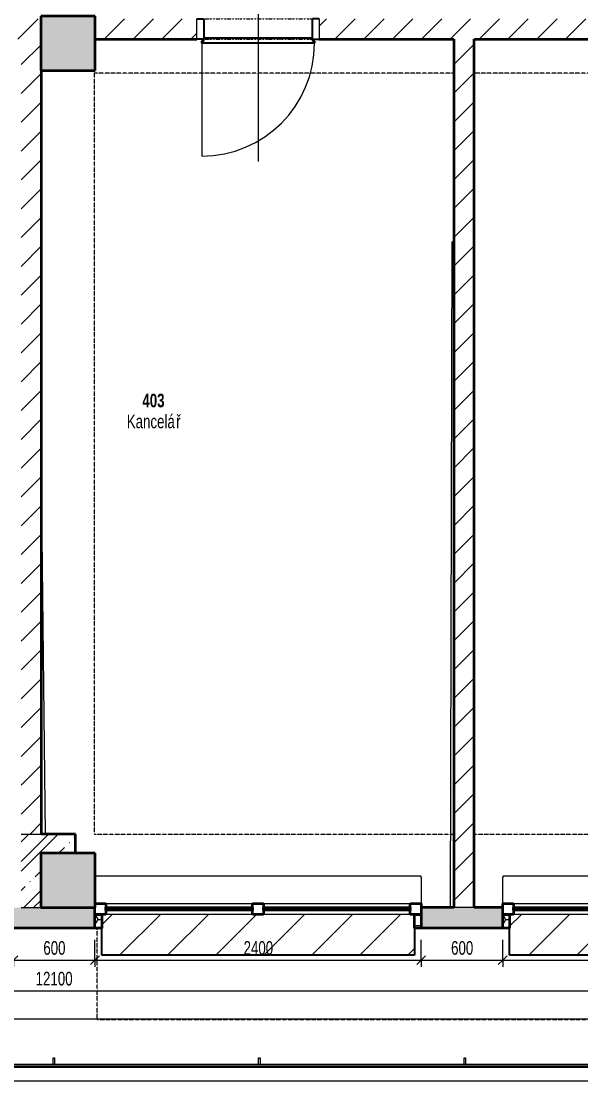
# Model space of a CAD drawing. Header units: millimetres. Extents: x 46521 to 257780, y -45352 to 20466.
# Drawn here: x 59707 to 63824, y -31352 to -23554 of the extents above; entities that cross this region are included whole.
import ezdxf

# ---------------------------------------------------------------- set-up
doc = ezdxf.new("R2010")
doc.units = ezdxf.units.MM
doc.linetypes.add('Dash dot dot', pattern=[5, 2, -1, 0, -1, 0, -1])
doc.linetypes.add('Čerchovaná se dvěma tečkami', pattern=[2.59, 1, -0.53, 0, -0.53, 0, -0.53])
for name, color, linetype, lineweight in [('A-ANNO-DIMS', 211, 'Continuous', 9), ('A-ANNO-DIMS-50', 211, 'Continuous', 9), ('A-AREA-IDEN', 2, 'Continuous', 9), ('A-DETL', 90, 'Continuous', 13), ('A-DOOR', 31, 'Continuous', 13), ('A-DOOR-FRAM', 31, 'Continuous', 25), ('A-FLOR', 192, 'Continuous', 13), ('A-FLOR-HRAL', 11, 'Continuous', 13), ('A-GENM', 13, 'Continuous', 13), ('A-GLAZ', 151, 'Continuous', 13), ('A-WALL', 113, 'Continuous', 13), ('A-WALL-PATT', 111, 'Continuous', 35), ('Q-SPCQ', 91, 'Continuous', 13), ('S-COLS', 52, 'Continuous', 13)]:
    doc.layers.add(name, color=color, linetype=linetype, lineweight=lineweight)
doc.styles.add('Arial_2', font='arial.ttf', dxfattribs={"width": 0.7, "height": 100})
doc.styles.add('Arial_B', font='arialbd.ttf', dxfattribs={"width": 0.7, "height": 100})
doc.dimstyles.new('Vnitřní_-_průhledné', dxfattribs={"dimscale": 304.8, "dimtxt": 102.02594, "dimasz": 0.213255, "dimexe": 0.164042, "dimexo": 0.0625, "dimgap": 0.032808, "dimtad": 1, "dimdec": 0, "dimrnd": 5, "dimzin": 0, "dimdsep": 46, "dimtxsty": 'Arial_2', "dimblk1": 'OBLIQUE', "dimblk2": 'OBLIQUE', "dimsah": 1, "dimcen": 0.09, "dimdle": 0.164042, "dimazin": 0, "dimtfac": 1, "dimtdec": 4, "dimtix": 1, "dimtmove": 0, "dimatfit": 3, "dimfxl": 0.492126, "dimfxlon": 1, "dimtvp": 1, "dimtolj": 1, "dimtzin": 0, "dimarcsym": 2})
pattern_1 = [(45, (0, 0), (-106.06602, 106.06602), [])]

# ---------------------------------------------------------------- blocks, each defined once
blk = doc.blocks.new('OKNO_2k_nadsvetlik - OKNO_2k_nadsvetlik 2400 x 1850-2306725-2NP_DEMOLICE B')
at = {"layer": 'A-GLAZ'}
h = blk.add_hatch(dxfattribs=at)
h.set_pattern_fill('FP_30', color=256, style=0, pattern_type=2)
h.set_pattern_definition([(0, (-64449.626, 30151.56), (75, 43.3), [50, -100]), (60, (-64399.626, 30151.56), (0.0011, 86.601905), [50, -100]), (300, (-64399.626, 30151.56), (74.9989, -43.301905), [50, -100])])
h.paths.add_polyline_path([(-1150, -76), (-1150, 25), (-1200, 25), (-1200, -76)])
h.paths.add_polyline_path([(1150, -76), (1200, -76), (1200, 25), (1150, 25)])
at = {"layer": 'A-GLAZ', "lineweight": 35}
for p, q in [((-1200, 105), (-1120, 105)), ((-1200, 75), (-1200, 105)), ((-1120, 105), (-1120, 25)), ((-40, 105), (40, 105)), ((-40, 25), (-40, 105)), ((40, 105), (40, 25)), ((1120, 105), (1200, 105)), ((1120, 25), (1120, 105)), ((1200, 105), (1200, 75)), ((-1200, 25), (-1150, 25)), ((-1120, 25), (-1200, 25)), ((-1150, 25), (-1150, -76)), ((-1120, 55), (-1120, 75)), ((-1120, 75), (-40, 75)), ((-40, 55), (-1120, 55)), ((-40, 75), (-40, 55)), ((40, 25), (-40, 25)), ((40, 55), (40, 75)), ((40, 75), (1120, 75)), ((1120, 55), (40, 55)), ((1120, 75), (1120, 55)), ((1200, 25), (1120, 25)), ((1150, 25), (1200, 25)), ((1150, -76), (1150, 25)), ((-1200, -76), (-1200, -75)), ((-1150, -76), (-1200, -76)), ((1200, -76), (1150, -76)), ((1200, -75), (1200, -76))]:
    blk.add_line(p, q, dxfattribs=at)
at = {"layer": 'A-GLAZ'}
for p, q in [((-1120, 105), (-40, 105)), ((40, 105), (1120, 105)), ((-40, 25), (-1120, 25)), ((1120, 25), (40, 25))]:
    blk.add_line(p, q, dxfattribs=at)
blk = doc.blocks.new('parapet s nosem_vnitní - parapet s nosem_vnitní-1280360-2NP_DEMOLICE B')
at = {"layer": 'A-GENM'}
for p, q in [((1200, 200), (-1200, 200)), ((-1200, 200), (-1200, 190)), ((-1200, 0), (-1200, 190)), ((1200, 190), (1200, 200)), ((1200, 190), (1200, 0))]:
    blk.add_line(p, q, dxfattribs=at)
blk = doc.blocks.new('parapet_ext - parapet_ext-1802161-2NP_DEMOLICE B')
at = {"layer": 'Q-SPCQ'}
h = blk.add_hatch(dxfattribs=at)
h.set_pattern_fill('FP_31', color=41, style=0, pattern_type=2)
h.set_pattern_definition([(45, (-64449.63, 30126.56), (-176.7767, 176.7767), [])])
h.paths.add_polyline_path([(1150, -300), (1150, 0), (-1150, 0), (-1150, -300), (1120, -300)])
at = {"layer": 'Q-SPCQ', "color": 51, "lineweight": 25}
for p, q in [((-1150, -300), (-1150, -101)), ((1150, -101), (1150, -300)), ((1150, -300), (-1150, -300))]:
    blk.add_line(p, q, dxfattribs=at)
blk = doc.blocks.new('OKNO_2k_nadsvetlik - OKNO_2k_nadsvetlik 2400 x 1850-V13-2NP_DEMOLICE B')
at = {"layer": 'A-GLAZ'}
h = blk.add_hatch(dxfattribs=at)
h.set_pattern_fill('FP_32', color=256, style=0, pattern_type=2)
h.set_pattern_definition([(0, (-61449.626, 30151.56), (75, 43.3), [50, -100]), (60, (-61399.626, 30151.56), (0.0011, 86.601905), [50, -100]), (300, (-61399.626, 30151.56), (74.9989, -43.301905), [50, -100])])
h.paths.add_polyline_path([(-1200, -76), (-1150, -76), (-1150, 25), (-1200, 25), (-1200, -75)])
h.paths.add_polyline_path([(1150, -76), (1200, -76), (1200, 25), (1150, 25), (1150, -64.8)])
at = {"layer": 'A-GLAZ', "lineweight": 35}
for p, q in [((-1199.1, 105), (-1120, 105)), ((-1120, 105), (-1120, 25)), ((-40, 105), (40, 105)), ((-40, 25), (-40, 105)), ((40, 105), (40, 25)), ((1120, 105), (1200, 105)), ((1120, 25), (1120, 105)), ((1200, 105), (1200, 75)), ((-1200, 25), (-1150, 25)), ((-1120, 25), (-1200, 25)), ((-1150, 25), (-1150, -76)), ((-1120, 55), (-1120, 75)), ((-1120, 75), (-40, 75)), ((-40, 55), (-1120, 55)), ((-40, 75), (-40, 55)), ((40, 25), (-40, 25)), ((40, 55), (40, 75)), ((40, 75), (1120, 75)), ((1120, 55), (40, 55)), ((1120, 75), (1120, 55)), ((1200, 25), (1120, 25)), ((1150, 25), (1200, 25)), ((1150, -76), (1150, 25)), ((-1200, -76), (-1200, -75)), ((-1150, -76), (-1200, -76)), ((1200, -76), (1150, -76)), ((1200, -75), (1200, -76))]:
    blk.add_line(p, q, dxfattribs=at)
at = {"layer": 'A-GLAZ'}
for p, q in [((-1120, 105), (-40, 105)), ((40, 105), (1120, 105)), ((-40, 25), (-1120, 25)), ((1120, 25), (40, 25))]:
    blk.add_line(p, q, dxfattribs=at)
blk = doc.blocks.new('parapet s nosem_vnitní - parapet s nosem_vnitní-V14-2NP_DEMOLICE B')
at = {"layer": 'A-GENM'}
for p, q in [((1200, 200), (-1199.1, 200)), ((1200, 190), (1200, 200)), ((1200, 190), (1200, 0))]:
    blk.add_line(p, q, dxfattribs=at)
blk = doc.blocks.new('parapet_ext - parapet_ext-V15-2NP_DEMOLICE B')
at = {"layer": 'Q-SPCQ'}
h = blk.add_hatch(dxfattribs=at)
h.set_pattern_fill('FP_33', color=41, style=0, pattern_type=2)
h.set_pattern_definition([(45, (-61449.63, 30126.56), (-176.7767, 176.7767), [])])
h.paths.add_polyline_path([(1126.4, -300), (1150, -300), (1150, 0), (-1150, 0), (-1150, -300), (1120, -300)])
at = {"layer": 'Q-SPCQ', "color": 51, "lineweight": 25}
for p, q in [((-1150, -300), (-1150, -101)), ((1150, -101), (1150, -300)), ((1150, -300), (-1150, -300))]:
    blk.add_line(p, q, dxfattribs=at)
blk = doc.blocks.new('DVERE_1k_oblozka - DD03_01_800x1970_koupelna-1549528-2NP_DEMOLICE B')
at = {"layer": 'A-DOOR'}
for p, q in [((0, 127.9), (0, -972.1)), ((-450, 77.9), (-400, 77.9)), ((-450, -72.1), (-450, 77.9)), ((-400, 77.9), (-400, -72.1)), ((400, 77.9), (450, 77.9)), ((400, -72.1), (400, 77.9)), ((450, 77.9), (450, -72.1)), ((-400, -72.1), (-450, -72.1)), ((-415, -72.1), (-415, -932.1)), ((450, -72.1), (400, -72.1)), ((415, -102.1), (415, -72.1)), ((305, -102.1), (-305, -102.1))]:
    blk.add_line(p, q, dxfattribs=at)
at = {"layer": 'A-DOOR', "linetype": 'Čerchovaná se dvěma tečkami'}
for p, q in [((-400, 77.9), (400, 77.9)), ((-400, -72.1), (400, -72.1))]:
    blk.add_line(p, q, dxfattribs=at)
at = {"layer": 'A-DOOR', "lineweight": 25}
for p, q in [((-400, -62.1), (400, -62.1)), ((-400, -87.1), (-400, -72.1)), ((400, -72.1), (400, -87.1)), ((-415, -87.1), (-400, -87.1)), ((-415, -102.1), (-415, -87.1)), ((415, -102.1), (-415, -102.1)), ((400, -87.1), (415, -87.1)), ((415, -87.1), (415, -102.1))]:
    blk.add_line(p, q, dxfattribs=at)
at = {"layer": 'A-DOOR'}
blk.add_arc((-415, -102.1), 830, 270, 0, dxfattribs=at)
at = {"layer": 'A-DOOR-FRAM'}
for p, q in [((-450, 77.9), (-400, 77.9)), ((-400, 77.9), (-400, -72.1)), ((400, -72.1), (400, 77.9)), ((450, 77.9), (400, 77.9)), ((-400, -72.1), (-450, -72.1)), ((400, -72.1), (450, -72.1))]:
    blk.add_line(p, q, dxfattribs=at)
blk = doc.blocks.new('Zábradlí - 50x10mm-980461-2NP_DEMOLICE B')
at = {"layer": 'A-FLOR-HRAL', "color": 41}
for p, q in [((25, 5), (-25, 5)), ((-25, 5), (-25, -5)), ((-25, -5), (25, -5))]:
    blk.add_line(p, q, dxfattribs=at)
blk = doc.blocks.new('Zábradlí - Zábradlí-1110506-2NP_DEMOLICE B')
at = {"layer": 'A-FLOR-HRAL', "color": 41}
for p, q in [((65996.4, -31231.8), (53896.4, -31231.8)), ((53896.4, -31241.8), (65996.4, -31241.8)), ((53896.4, -31251.8), (65996.4, -31251.8))]:
    blk.add_line(p, q, dxfattribs=at)
at = {"extrusion": (0, 0, -1), "zscale": -1, "rotation": 269.9999999999998}
for p in [(-59946.4, -31206.8), (-61458.9, -31206.8), (-62971.4, -31206.8)]:
    blk.add_blockref('Zábradlí - 50x10mm-980461-2NP_DEMOLICE B', p, dxfattribs=at)
blk = doc.blocks.new('Betonový čtvercový sloup - 400 x 400-1829111-2NP_DEMOLICE B')
at = {"layer": 'S-COLS'}
blk.add_hatch(color=9, dxfattribs=at).paths.add_polyline_path([(-200, -200), (200, -200), (200, 200), (-200, 200)])
at = {"layer": 'S-COLS', "lineweight": 35}
for p, q in [((200, 200), (-200, 200)), ((-200, 200), (-200, -200)), ((200, -200), (200, 200)), ((-200, -200), (200, -200))]:
    blk.add_line(p, q, dxfattribs=at)
blk = doc.blocks.new('DIMBLOCK26-2NP_DEMOLICE B')
at = {"layer": 'A-ANNO-DIMS-50'}
for p, q in [((59649.6, -30463.7), (59649.6, -30313.7)), ((60249.6, -30463.7), (60249.6, -30313.7)), ((59649.6, -30463.7), (60249.6, -30463.7)), ((59649.6, -30463.7), (59649.6, -30513.7)), ((60249.6, -30463.7), (60249.6, -30513.7))]:
    blk.add_line(p, q, dxfattribs=at)
at = {"layer": 'A-ANNO-DIMS-50', "lineweight": 18}
for p, q in [((59649.6, -30463.7), (59617.1, -30496.2)), ((59649.6, -30463.7), (59682.1, -30431.2)), ((60249.6, -30463.7), (60217.1, -30496.2)), ((60249.6, -30463.7), (60282.1, -30431.2))]:
    blk.add_line(p, q, dxfattribs=at)
at = {"layer": 'A-ANNO-DIMS-50', "color": 0, "insert": (59869.6, -30323.8), "char_height": 100, "width": 192.123, "attachment_point": 1, "line_spacing_factor": 0.941778, "style": 'Arial_2'}
blk.add_mtext('600', dxfattribs=at)
blk = doc.blocks.new('_Oblique')
at = {"color": 0, "linetype": 'ByBlock', "lineweight": -2}
blk.add_line((-0.5, -0.5), (0.5, 0.5), dxfattribs=at)
blk = doc.blocks.new('DIMBLOCK27-2NP_DEMOLICE B')
at = {"layer": 'A-ANNO-DIMS-50'}
for p, q in [((60249.6, -30463.7), (60249.6, -30313.7)), ((62649.6, -30463.7), (62649.6, -30313.7)), ((60249.6, -30463.7), (62649.6, -30463.7)), ((60249.6, -30463.7), (60249.6, -30513.7)), ((62649.6, -30463.7), (62649.6, -30513.7))]:
    blk.add_line(p, q, dxfattribs=at)
at = {"layer": 'A-ANNO-DIMS-50', "lineweight": 18}
for p, q in [((60249.6, -30463.7), (60217.1, -30496.2)), ((60249.6, -30463.7), (60282.1, -30431.2)), ((62649.6, -30463.7), (62617.1, -30496.2)), ((62649.6, -30463.7), (62682.1, -30431.2))]:
    blk.add_line(p, q, dxfattribs=at)
at = {"layer": 'A-ANNO-DIMS-50', "color": 0, "insert": (61342.9, -30323.8), "char_height": 100, "width": 256.164, "attachment_point": 1, "line_spacing_factor": 0.941778, "style": 'Arial_2'}
blk.add_mtext('2400', dxfattribs=at)
blk = doc.blocks.new('DIMBLOCK28-2NP_DEMOLICE B')
at = {"layer": 'A-ANNO-DIMS-50'}
for p, q in [((62649.6, -30463.7), (62649.6, -30313.7)), ((63249.6, -30463.7), (63249.6, -30313.7)), ((62649.6, -30463.7), (63249.6, -30463.7)), ((62649.6, -30463.7), (62649.6, -30513.7)), ((63249.6, -30463.7), (63249.6, -30513.7))]:
    blk.add_line(p, q, dxfattribs=at)
at = {"layer": 'A-ANNO-DIMS-50', "lineweight": 18}
for p, q in [((62649.6, -30463.7), (62617.1, -30496.2)), ((62649.6, -30463.7), (62682.1, -30431.2)), ((63249.6, -30463.7), (63217.1, -30496.2)), ((63249.6, -30463.7), (63282.1, -30431.2))]:
    blk.add_line(p, q, dxfattribs=at)
at = {"layer": 'A-ANNO-DIMS-50', "color": 0, "insert": (62869.6, -30323.8), "char_height": 100, "width": 192.123, "attachment_point": 1, "line_spacing_factor": 0.941778, "style": 'Arial_2'}
blk.add_mtext('600', dxfattribs=at)
blk = doc.blocks.new('DIMBLOCK29-2NP_DEMOLICE B')
at = {"layer": 'A-ANNO-DIMS-50'}
for p, q in [((63249.6, -30463.7), (63249.6, -30313.7)), ((65649.6, -30463.7), (65649.6, -30313.7)), ((63249.6, -30463.7), (65649.6, -30463.7)), ((63249.6, -30463.7), (63249.6, -30513.7)), ((65649.6, -30463.7), (65649.6, -30513.7))]:
    blk.add_line(p, q, dxfattribs=at)
at = {"layer": 'A-ANNO-DIMS-50', "lineweight": 18}
for p, q in [((63249.6, -30463.7), (63217.1, -30496.2)), ((63249.6, -30463.7), (63282.1, -30431.2)), ((65649.6, -30463.7), (65617.1, -30496.2)), ((65649.6, -30463.7), (65682.1, -30431.2))]:
    blk.add_line(p, q, dxfattribs=at)
at = {"layer": 'A-ANNO-DIMS-50', "color": 0, "insert": (64342.9, -30323.8), "char_height": 100, "width": 256.164, "attachment_point": 1, "line_spacing_factor": 0.941778, "style": 'Arial_2'}
blk.add_mtext('2400', dxfattribs=at)
blk = doc.blocks.new('DIMBLOCK83-2NP_DEMOLICE B')
at = {"layer": 'A-ANNO-DIMS-50'}
for p, q in [((53896.4, -30689.6), (53896.4, -30539.6)), ((65996.4, -30689.6), (65996.4, -30539.6)), ((53896.4, -30689.6), (65996.4, -30689.6)), ((53896.4, -30689.6), (53896.4, -30739.6)), ((65996.4, -30689.6), (65996.4, -30739.6))]:
    blk.add_line(p, q, dxfattribs=at)
at = {"layer": 'A-ANNO-DIMS-50', "lineweight": 18}
for p, q in [((53896.4, -30689.6), (53863.9, -30722.1)), ((53896.4, -30689.6), (53928.9, -30657.1)), ((65996.4, -30689.6), (65963.9, -30722.1)), ((65996.4, -30689.6), (66028.9, -30657.1))]:
    blk.add_line(p, q, dxfattribs=at)
at = {"layer": 'A-ANNO-DIMS-50', "color": 0, "insert": (59813, -30549.7), "char_height": 100, "width": 320.204, "attachment_point": 1, "line_spacing_factor": 0.941778, "style": 'Arial_2'}
blk.add_mtext('12100', dxfattribs=at)
blk = doc.blocks.new('DIMBLOCK98-2NP_DEMOLICE B')
at = {"layer": 'A-ANNO-DIMS-50'}
for p, q in [((53491.4, -30894.3), (53491.4, -30369.6)), ((96389.6, -30894.3), (96389.6, -30672.2)), ((53441.4, -30894.3), (96439.6, -30894.3)), ((53491.4, -30894.3), (53491.4, -30944.3)), ((96389.6, -30894.3), (96389.6, -30944.3))]:
    blk.add_line(p, q, dxfattribs=at)
at = {"layer": 'A-ANNO-DIMS-50', "lineweight": 18}
for p, q in [((53491.4, -30894.3), (53523.9, -30861.8)), ((96389.6, -30894.3), (96422.1, -30861.8)), ((53491.4, -30894.3), (53458.9, -30926.8)), ((96389.6, -30894.3), (96357.1, -30926.8))]:
    blk.add_line(p, q, dxfattribs=at)
at = {"layer": 'A-ANNO-DIMS-50', "color": 0, "insert": (74807.1, -30754.5), "char_height": 100, "width": 320.204, "attachment_point": 1, "line_spacing_factor": 0.941778, "style": 'Arial_2'}
blk.add_mtext('42900', dxfattribs=at)

msp = doc.modelspace()

# ---------------------------------------------------------------- hatches: boundary and pattern name
at = {"layer": 'A-WALL-PATT', "lineweight": 13}
h = msp.add_hatch(dxfattribs=at)
h.set_pattern_fill('FP_10', color=256, style=0, pattern_type=2)
h.set_pattern_definition(pattern_1)
h.paths.add_polyline_path([(65727.9, -23686.6), (65727.9, -23536.6), (65146.6, -23536.6), (65146.6, -23686.6)])
h.paths.add_polyline_path([(64246.6, -23686.6), (64246.6, -23536.6), (61899.6, -23536.6), (61899.6, -23686.6), (63039.6, -23686.6)])
h.paths.add_polyline_path([(60999.6, -23686.6), (60999.6, -23536.6), (60250.5, -23536.6), (60250.5, -23686.6)])
h.paths.add_polyline_path([(58039.5, -23686.6), (58670.5, -23686.6), (58670.5, -23536.6), (58347.2, -23536.6), (58122.2, -23537.9), (58122.2, -23536.6), (53741.4, -23536.6), (53741.4, -23570), (54161.4, -23570), (54161.4, -23686.6), (55015.1, -23686.6)])
h.paths.add_polyline_path([(59706.7, -23686.6), (59850.5, -23686.6), (59850.5, -23536.6), (59670.5, -23536.6), (59670.5, -23686.6)])
h = msp.add_hatch(dxfattribs=at)
h.set_pattern_fill('FP_10', color=256, style=0, pattern_type=2)
h.set_pattern_definition(pattern_1)
h.paths.add_polyline_path([(59706.7, -29535.6), (59856.7, -29535.6), (59856.7, -23917.4), (59850.5, -23917.4), (59850.5, -23686.6), (59706.7, -23686.6), (59706.7, -28219.2)])
h = msp.add_hatch(dxfattribs=at)
h.set_pattern_fill('FP_10', color=256, style=0, pattern_type=2)
h.set_pattern_definition(pattern_1)
h.paths.add_polyline_path([(63039.6, -30076.6), (63039.6, -23686.6), (62889.6, -23686.6), (62889.6, -30076.6), (62954.1, -30076.6)])
h = msp.add_hatch(dxfattribs=at)
h.set_pattern_fill('FP_11', color=256, angle=45, style=0, pattern_type=2)
h.set_pattern_definition([(45, (0, 0), (-179.6051, 179.6051), []), (45, (71.84, -5e-14), (-179.6051, 179.6051), []), (45, (215.53, -2e-13), (-107.7631, 251.4472), [101.6, -50.8, 1.676, -49.124])])
h.paths.add_polyline_path([(59850.5, -30076.6), (59850.5, -29676.6), (60106.7, -29676.6), (60106.7, -29535.6), (59706.7, -29535.6), (59706.7, -30076.6)])
h = msp.add_hatch(dxfattribs=at)
h.set_pattern_fill('FP_8', color=256, angle=45, style=0, pattern_type=2)
h.set_pattern_definition([(45, (63012.34, -30226.56), (-143.684, 143.684), []), (360, (63241.29, -30159.26), (143.684, 143.684), [25.4, -261.968]), (45, (63266.7, -30159.26), (-143.684, 143.684), [25.4, -177.8]), (90, (63284.65, -30141.3), (-143.684, 143.684), [25.4, -261.968]), (135, (63284.65, -30115.9), (-143.684, -143.684), [25.4, -177.8]), (360, (63241.29, -30097.94), (143.684, 143.684), [25.4, -261.968]), (45, (63223.33, -30115.9), (-143.684, 143.684), [25.4, -177.8]), (90, (63223.33, -30141.3), (-143.684, 143.684), [25.4, -261.968]), (135, (63241.3, -30159.26), (-143.684, -143.684), [25.4, -177.8]), (45, (63307.87, -30074.72), (-143.684, 143.684), [50.8, -152.4])])
h.paths.add_polyline_path([(71629.8, -30226.6), (72139.6, -30226.6), (72139.6, -30076.6), (71629.8, -30076.6)])
h.paths.add_polyline_path([(70137, -30226.6), (70429.8, -30226.6), (70429.8, -30076.6), (69836.4, -30076.6), (69836.4, -30226.6)])
h.paths.add_polyline_path([(65744.3, -30226.6), (66236.4, -30226.6), (66236.4, -30076.6), (65649.6, -30076.6), (65649.6, -30226.6)])
h.paths.add_polyline_path([(62889.6, -30226.6), (63249.6, -30226.6), (63249.6, -30076.6), (62649.6, -30076.6), (62649.6, -30226.6)])
h.paths.add_polyline_path([(60249.6, -30226.6), (60249.6, -30076.6), (59649.6, -30076.6), (59649.6, -30226.6), (60106.7, -30226.6)])
h.paths.add_polyline_path([(56649.6, -30226.6), (57249.6, -30226.6), (57249.6, -30076.6), (56649.6, -30076.6), (56649.6, -30216.4)])
h.paths.add_polyline_path([(55449.6, -30226.6), (55449.6, -30076.6), (55174.6, -30076.6), (55174.6, -30226.6)])
h.paths.add_polyline_path([(53896.4, -30226.6), (54274.6, -30226.6), (54274.6, -30076.6), (53741.4, -30076.6), (53741.4, -30226.6)])

# ---------------------------------------------------------------- linework, layer by layer
at = {"layer": 'A-DETL', "linetype": 'Dash dot dot'}
for p, q in [((60246.7, -29535.6), (60246.7, -23917.4)), ((62889.6, -23936.6), (60246.7, -23936.6)), ((65744.3, -23936.6), (63039.6, -23936.6)), ((60246.7, -29535.6), (62889.6, -29535.6)), ((63039.6, -29535.6), (65744.3, -29535.6)), ((60266.4, -30901.6), (60266.4, -30226.6)), ((60266.4, -30901.6), (65636.4, -30901.6)), ((53896.4, -31351.6), (65996.4, -31351.6))]:
    msp.add_line(p, q, dxfattribs=at)
at = {"layer": 'A-FLOR'}
msp.add_line((53896.4, -31351.6), (65996.4, -31351.6), dxfattribs=at)
at = {"layer": 'A-WALL', "lineweight": 35}
for p, q in [((60250.5, -23686.6), (60999.6, -23686.6)), ((61899.6, -23686.6), (62889.6, -23686.6)), ((62889.6, -23686.6), (62889.6, -30076.6)), ((63039.6, -30076.6), (63039.6, -23686.6)), ((63039.6, -23686.6), (64246.6, -23686.6)), ((59856.7, -29535.6), (59856.7, -23917.4)), ((60106.7, -29535.6), (59856.7, -29535.6)), ((60106.7, -29676.6), (60106.7, -29535.6)), ((60249.6, -30226.6), (60249.6, -30076.6)), ((62889.6, -30076.6), (62649.6, -30076.6)), ((62649.6, -30076.6), (62649.6, -30226.6)), ((63249.6, -30076.6), (63039.6, -30076.6)), ((63249.6, -30226.6), (63249.6, -30076.6)), ((59649.6, -30226.6), (60249.6, -30226.6)), ((62649.6, -30226.6), (63249.6, -30226.6))]:
    msp.add_line(p, q, dxfattribs=at)
at = {"layer": 'A-WALL'}
for p, q in [((62864.6, -30076.4), (62878.1, -25176.6)), ((62889.6, -25176.6), (62878.1, -25176.6)), ((59856.7, -27133.7), (59884.3, -29535.6)), ((59706.7, -29535.6), (59856.7, -29535.6)), ((59706.7, -30076.6), (59850.5, -30076.6)), ((62864.6, -30076.4), (62889.6, -30076.4)), ((63039.6, -30076.6), (62889.6, -30076.6))]:
    msp.add_line(p, q, dxfattribs=at)

# ---------------------------------------------------------------- block references
at = {"layer": 'A-DOOR'}
msp.add_blockref('DVERE_1k_oblozka - DD03_01_800x1970_koupelna-1549528-2NP_DEMOLICE B', (61449.6, -23614.4), dxfattribs=at)
at = {"layer": 'A-FLOR-HRAL', "color": 41}
msp.add_blockref('Zábradlí - Zábradlí-1110506-2NP_DEMOLICE B', (0, 0), dxfattribs=at)
at = {"layer": 'A-GENM'}
for name, p in [('parapet s nosem_vnitní - parapet s nosem_vnitní-V14-2NP_DEMOLICE B', (61449.6, -30046.6)), ('parapet s nosem_vnitní - parapet s nosem_vnitní-1280360-2NP_DEMOLICE B', (64449.6, -30046.6))]:
    msp.add_blockref(name, p, dxfattribs=at)
at = {"layer": 'A-GLAZ'}
for name, p in [('OKNO_2k_nadsvetlik - OKNO_2k_nadsvetlik 2400 x 1850-V13-2NP_DEMOLICE B', (61449.6, -30151.6)), ('OKNO_2k_nadsvetlik - OKNO_2k_nadsvetlik 2400 x 1850-2306725-2NP_DEMOLICE B', (64449.6, -30151.6))]:
    msp.add_blockref(name, p, dxfattribs=at)
at = {"layer": 'Q-SPCQ', "color": 51, "lineweight": 25}
for name, p in [('parapet_ext - parapet_ext-V15-2NP_DEMOLICE B', (61449.6, -30126.6)), ('parapet_ext - parapet_ext-1802161-2NP_DEMOLICE B', (64449.6, -30126.6))]:
    msp.add_blockref(name, p, dxfattribs=at)
at = {"layer": 'S-COLS'}
for p in [(60050.5, -23717.4), (60050.5, -29876.6)]:
    msp.add_blockref('Betonový čtvercový sloup - 400 x 400-1829111-2NP_DEMOLICE B', p, dxfattribs=at)

# ---------------------------------------------------------------- texts
at = {"layer": 'A-AREA-IDEN', "lineweight": 18, "char_height": 100, "attachment_point": 1}
for s, insert, width, style in [('403', (60598.3, -26295.2), 202.025, 'Arial_B'), ('Kancelá', (60483.6, -26449.3), 440.527, 'Arial_2'), ('\\fArial|b0|i0|c238|p34|;\\W.7;ř', (60847.1, -26449.3), 39.283, 'Arial_2')]:
    msp.add_mtext(s, dxfattribs=dict(at, insert=insert, width=width, style=style))

# ---------------------------------------------------------------- dimensions: what is measured, and where the dimension line sits
at = {"layer": 'A-ANNO-DIMS'}
for base, p1, p2, override, picture, middle in [((60249.6, -30463.7), (59649.6, -30313.7), (60249.6, -30313.7), {"dimpost": '<>', "dimfxl": 600}, 'DIMBLOCK26-2NP_DEMOLICE B', (59949.6, -30402.6)), ((62649.6, -30463.7), (60249.6, -30313.7), (62649.6, -30313.7), {"dimpost": '<>', "dimfxl": 2400}, 'DIMBLOCK27-2NP_DEMOLICE B', (61449.6, -30402.6)), ((63249.6, -30463.7), (62649.6, -30313.7), (63249.6, -30313.7), {"dimpost": '<>', "dimfxl": 600}, 'DIMBLOCK28-2NP_DEMOLICE B', (62949.6, -30402.6)), ((65649.6, -30463.7), (63249.6, -30313.7), (65649.6, -30313.7), {"dimpost": '<>', "dimfxl": 2400}, 'DIMBLOCK29-2NP_DEMOLICE B', (64449.6, -30402.6)), ((96389.6, -30894.3), (53491.4, -30369.6), (96389.6, -30672.2), {"dimpost": '<>', "dimfxl": 42899.315329}, 'DIMBLOCK98-2NP_DEMOLICE B', (74940.5, -30833.2)), ((65996.4, -30689.6), (53896.4, -30539.6), (65996.4, -30539.6), {"dimpost": '<>', "dimfxl": 12100}, 'DIMBLOCK83-2NP_DEMOLICE B', (59946.4, -30628.5))]:
    dim = msp.add_linear_dim(base=base, p1=p1, p2=p2, dimstyle='Vnitřní_-_průhledné', override=override, dxfattribs=at)
    dim.commit()
    dim.dimension.update_dxf_attribs({"geometry": picture, "text_midpoint": middle})

doc.saveas('drawing.dxf')
